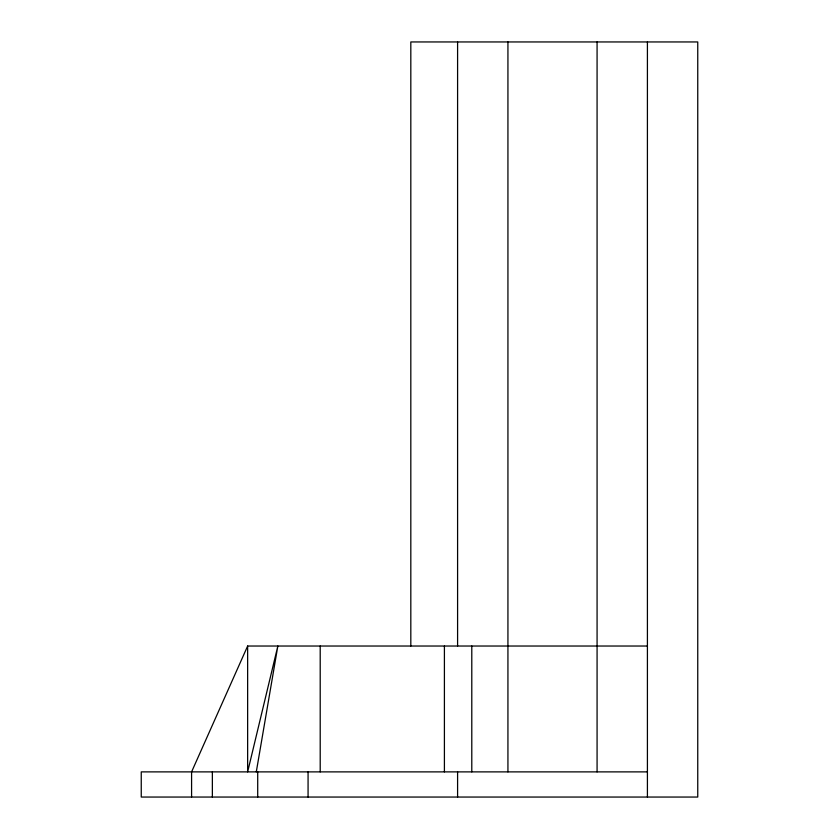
<?xml version="1.0" encoding="UTF-8"?>
<svg xmlns="http://www.w3.org/2000/svg" width="839" height="839" viewBox="0 0 839 839"><rect width="100%" height="100%" fill="white"/><g stroke="black" fill="none" stroke-linecap="round" stroke-linejoin="round"><path stroke-width="1.26" d="M410.816 646.03L410.816 41.95L697.754 41.95L697.754 797.05L141.246 797.05L141.246 771.88L647.414 771.88M256.294 771.88L277.845 646.03L247.641 771.88L247.641 646.03L647.414 646.03M247.641 646.03L191.586 771.88L191.586 797.05M647.414 41.95L647.414 797.05M597.074 41.95L597.074 771.88M507.931 41.95L507.931 771.88M471.791 646.03L471.791 771.88M457.591 41.95L457.591 646.03M457.591 771.88L457.591 797.05M444.408 646.03L444.408 771.88M320.204 646.03L320.204 771.88M308.07 771.88L308.07 797.05M257.709 771.88L257.709 797.05M212.361 771.88L212.361 797.05"/></g></svg>
